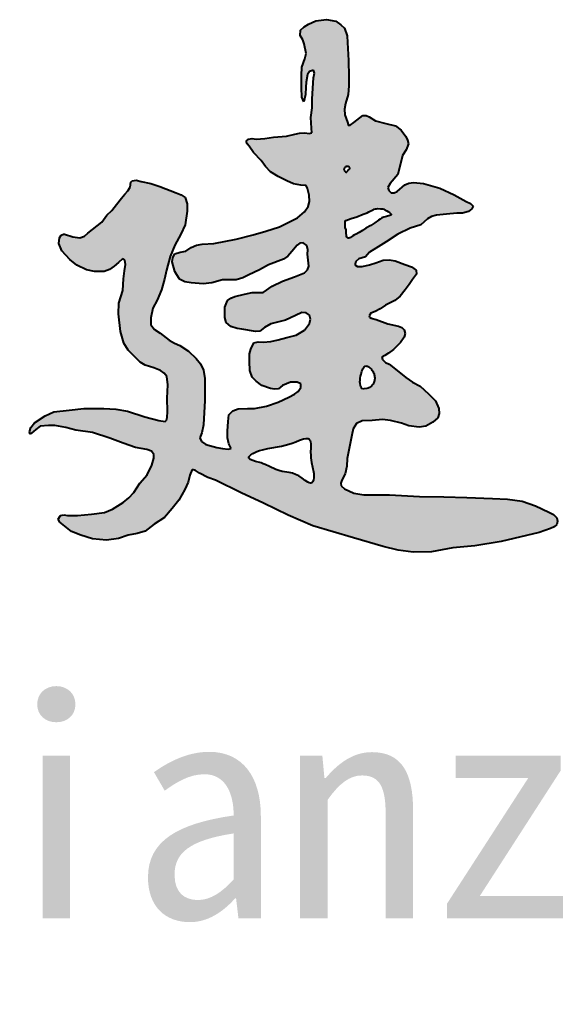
# Model space of a CAD drawing. Extents: x 8254 to 366479, y -216343 to -120021.
# Drawn here: x 166292 to 166807, y -148957 to -148036 of the extents above; entities that cross this region are included whole.
import ezdxf

# ---------------------------------------------------------------- set-up
doc = ezdxf.new("R2010")
doc.units = 0
doc.header["$LTSCALE"] = 500
doc.header["$MEASUREMENT"] = 0
doc.layers.get('0').update_dxf_attribs({"linetype": 'CONTINUOUS'})
doc.styles.add('宋体', font='SimSun.ttf', dxfattribs={"width": 0.8})

msp = doc.modelspace()

# ---------------------------------------------------------------- hatches: boundary and pattern name
h = msp.add_hatch(color=7)
h.paths.add_polyline_path([(166658.123, -148334.327), (166657.098, -148330.737), (166654.756, -148328.518), (166651.709, -148327.147), (166641.445, -148325.096), (166630.412, -148320.994), (166625.844, -148319.629), (166624.255, -148318.695), (166623.74, -148317.404), (166625.536, -148314.84), (166629.642, -148313.301), (166634.26, -148310.737), (166639.392, -148307.404), (166648.244, -148302.833), (166653.195, -148298.758), (166658.146, -148292.937), (166661.933, -148287.698), (166665.136, -148283.042), (166668.631, -148277.803), (166668.34, -148274.02), (166663.972, -148271.109), (166657.564, -148268.781), (166648.535, -148265.288), (166642.887, -148264.311), (166637.177, -148264.706), (166630.188, -148267.034), (166624.223, -148269.176), (166617.082, -148270.527), (166612.85, -148270.584), (166610.382, -148269.072), (166611.256, -148265.87), (166614.169, -148263.542), (166620.285, -148261.505), (166624.071, -148257.139), (166632.517, -148251.9), (166640.089, -148247.244), (166650.93, -148239.87), (166662.756, -148234.363), (166672.85, -148231.001), (166679.159, -148225.537), (166683.164, -148223.351), (166687.661, -148222.093), (166697.244, -148220.914), (166706.917, -148220.073), (166712.581, -148220.05), (166718.272, -148218.392), (166721.25, -148215.994), (166722.479, -148213.349), (166720.144, -148210.972), (166715.749, -148209.146), (166704.394, -148202.841), (166690.935, -148196.537), (166675.374, -148191.914), (166665.975, -148190.938), (166661.551, -148191.506), (166657.71, -148193.175), (166650.559, -148199.479), (166647.614, -148200.859), (166644.671, -148200.74), (166642.475, -148198.653), (166641.728, -148195.697), (166643.83, -148191.914), (166650.98, -148183.508), (166655.607, -148165.436), (166658.99, -148159.937), (166661.074, -148154.508), (166660.36, -148150.945), (166658.551, -148147.363), (166654.256, -148141.401), (166648.878, -148137.277), (166639.605, -148135.217), (166629.951, -148132.653), (166623.998, -148128.731), (166620.982, -148127.449), (166617.754, -148127.61), (166609.258, -148134.051), (166605.851, -148136.699), (166604.643, -148136.912), (166603.875, -148136.016), (166603.455, -148133.915), (166600.931, -148126.769), (166600.473, -148121.592), (166601.352, -148116.262), (166603.875, -148107.436), (166604.717, -148099.451), (166604.717, -148090.625), (166604.296, -148075.495), (166603.455, -148058.263), (166603.034, -148051.958), (166600.51, -148044.814), (166597.146, -148041.451), (166592.099, -148038.089), (166583.267, -148036.408), (166573.174, -148037.669), (166566.444, -148041.031), (166562.094, -148043.278), (166558.873, -148046.495), (166558.453, -148051.538), (166560.976, -148055.741), (166562.348, -148059.471), (166564.022, -148068.837), (166562.683, -148073.855), (166560.004, -148081.549), (166559.67, -148089.577), (166559.67, -148101.285), (166560.004, -148109.982), (166562.013, -148114.666), (166563.352, -148107.641), (166563.686, -148100.616), (166564.022, -148095.933), (166565.36, -148088.574), (166567.369, -148085.897), (166571.051, -148084.56), (166571.882, -148087.276), (166571.051, -148091.918), (166570.381, -148101.619), (166569.712, -148111.989), (166569.712, -148120.352), (166568.632, -148129.423), (166569.082, -148139.456), (166569.615, -148143.982), (166566.903, -148144.594), (166562.687, -148143.982), (166557.699, -148144.167), (166553.362, -148145.313), (166545.37, -148147.178), (166533.114, -148147.976), (166524.896, -148149.422), (166516.595, -148149.84), (166512.953, -148149.298), (166509.402, -148149.84), (166507.27, -148151.97), (166507.962, -148154.215), (166509.935, -148156.496), (166514.198, -148162.619), (166521.391, -148170.074), (166525.654, -148175.932), (166530.183, -148180.99), (166537.377, -148185.25), (166545.903, -148189.51), (166552.034, -148192.375), (166558.958, -148193.503), (166564.189, -148193.991), (166565.483, -148196.577), (166567.062, -148202.912), (166567.208, -148209.075), (166565.914, -148213.816), (166562.464, -148218.987), (166555.996, -148224.59), (166548.233, -148228.468), (166538.745, -148233.208), (166525.808, -148237.087), (166513.732, -148240.535), (166497.776, -148244.844), (166476.645, -148248.723), (166465.293, -148249.342), (166459.923, -148250.367), (166455.082, -148252.601), (166449.907, -148256.049), (166444.427, -148257.069), (166439.556, -148258.635), (166437.506, -148262.029), (166436.969, -148266.392), (166439.556, -148275.442), (166443.87, -148282.769), (166448.993, -148285.251), (166455.082, -148286.216), (166466.294, -148287.078), (166474.488, -148286.216), (166484.839, -148283.2), (166497.776, -148283.2), (166503.914, -148281.337), (166509.851, -148278.459), (166519.77, -148273.718), (166528.395, -148268.978), (166542.626, -148263.806), (166546.667, -148260.72), (166550.389, -148256.48), (166555.431, -148250.433), (166558.199, -148248.517), (166561.17, -148248.292), (166564.621, -148250.878), (166565.55, -148254.757), (166565.483, -148259.066), (166566.777, -148270.271), (166565.218, -148273.818), (166562.464, -148276.735), (166552.977, -148280.614), (166541.764, -148284.492), (166531.846, -148289.233), (166523.221, -148295.266), (166512.87, -148295.266), (166505.539, -148296.99), (166496.483, -148299.145), (166492.694, -148300.637), (166489.582, -148303.023), (166486.994, -148309.057), (166486.994, -148318.969), (166488.289, -148323.709), (166492.659, -148327.413), (166498.638, -148329.312), (166502.951, -148330.174), (166515.889, -148332.329), (166520.202, -148331.898), (166524.514, -148328.45), (166530.551, -148325.002), (166544.352, -148321.555), (166553.839, -148317.245), (166559.877, -148314.228), (166563.999, -148314.59), (166567.208, -148316.814), (166568.122, -148320.499), (166567.208, -148324.571), (166562.464, -148331.036), (166554.701, -148335.776), (166545.645, -148337.931), (166537.451, -148340.086), (166530.591, -148341.716), (166523.221, -148342.241), (166518.479, -148342.032), (166514.595, -148343.103), (166511.577, -148349.136), (166510.282, -148353.445), (166510.282, -148360.771), (166510.713, -148369.391), (166512.87, -148375.424), (166516.751, -148379.303), (166521.926, -148383.612), (166530.12, -148386.198), (166534.18, -148387.012), (166537.883, -148386.629), (166541.764, -148383.612), (166549.095, -148380.165), (166555.565, -148380.165), (166559.015, -148381.889), (166559.015, -148385.336), (166556.599, -148389.149), (166552.977, -148391.801), (166547.802, -148394.386), (166537.451, -148399.127), (166526.456, -148403.139), (166515.026, -148405.16), (166508.558, -148405.16), (166499.502, -148405.591), (166494.388, -148407.567), (166490.876, -148411.193), (166490.013, -148417.658), (166489.582, -148426.708), (166489.582, -148433.172), (166490.876, -148438.775), (166493.032, -148443.084), (166490.058, -148443.861), (166484.839, -148443.084), (166479.232, -148442.222), (166468.793, -148439.286), (166464.72, -148436.668), (166463.275, -148433.172), (166465.001, -148428.432), (166466.726, -148420.674), (166468.02, -148397.834), (166468.02, -148376.717), (166466.726, -148368.96), (166463.899, -148363.05), (166459.826, -148357.755), (166452.588, -148350.931), (166444.326, -148345.599), (166439.273, -148343.194), (166434.218, -148340.548), (166425.553, -148333.813), (166420.256, -148330.359), (166416.648, -148326.117), (166416.648, -148319.382), (166418.574, -148310.242), (166422.665, -148302.546), (166426.876, -148292.87), (166429.744, -148282.727), (166431.657, -148274.263), (166435.208, -148261.159), (166439.574, -148250.333), (166445.043, -148239.866), (166449.413, -148231.13), (166451.053, -148218.298), (166451.295, -148211.098), (166449.413, -148205.194), (166445.577, -148202.571), (166440.672, -148200.826), (166425.1, -148194.82), (166416.631, -148191.817), (166407.615, -148190.179), (166402.929, -148188.781), (166398.874, -148189.36), (166397.781, -148190.726), (166397.234, -148195.367), (166394.775, -148198.915), (166392.044, -148202.192), (166388.766, -148205.74), (166384.121, -148211.746), (166379.751, -148217.48), (166375.106, -148222.121), (166370.189, -148228.673), (166357.076, -148239.046), (166353.798, -148241.776), (166349.426, -148243.414), (166342.596, -148242.596), (166334.674, -148240.139), (166333.774, -148239.863), (166331.641, -148240.882), (166330.159, -148243.475), (166329.436, -148248.774), (166332.328, -148255.758), (166339.799, -148263.947), (166346.547, -148269.245), (166355.705, -148273.821), (166363.176, -148275.266), (166372.334, -148275.507), (166377.368, -148273.477), (166381.974, -148270.449), (166386.071, -148266.837), (166389.687, -148263.465), (166392.097, -148264.669), (166392.82, -148268.763), (166391.615, -148274.784), (166390.651, -148282.25), (166390.238, -148293.444), (166386.337, -148305.53), (166385.947, -148315.665), (166387.897, -148332.428), (166391.018, -148343.344), (166395.352, -148349.912), (166400.77, -148355.818), (166406.73, -148361.383), (166411.388, -148364.176), (166419.46, -148366.658), (166425.981, -148369.14), (166429.446, -148371.676), (166431.881, -148375.035), (166432.811, -148382.792), (166432.191, -148395.514), (166432.501, -148408.235), (166432.303, -148413.963), (166431.642, -148416.229), (166430.328, -148417.543), (166424.429, -148416.612), (166411.078, -148413.199), (166394.622, -148407.925), (166383.522, -148405.966), (166372.266, -148405.132), (166353.015, -148405.132), (166339.354, -148406.994), (166324.761, -148408.545), (166316.378, -148412.268), (166306.442, -148418.784), (166302.716, -148423.438), (166301.629, -148427.394), (166302.096, -148429.644), (166305.511, -148427.162), (166307.684, -148425.3), (166311.721, -148421.887), (166319.482, -148421.267), (166325.693, -148421.267), (166335.938, -148423.438), (166345.564, -148425.921), (166361.399, -148428.093), (166377.855, -148433.367), (166390.585, -148438.022), (166402.074, -148442.365), (166412.872, -148444.091), (166417.201, -148445.728), (166419.46, -148448.881), (166419.46, -148452.294), (166417.598, -148459.12), (166413.251, -148468.118), (166406.42, -148476.185), (166400.521, -148484.873), (166395.925, -148490.05), (166390.585, -148494.492), (166380.339, -148500.697), (166372.887, -148503.8), (166360.467, -148505.351), (166347.116, -148506.593), (166337.802, -148506.593), (166334.207, -148505.98), (166330.971, -148506.593), (166328.798, -148510.316), (166330.326, -148513.198), (166333.455, -148515.591), (166341.528, -148521.796), (166350.221, -148525.519), (166361.336, -148528.867), (166374.544, -148530.032), (166386.005, -148528.673), (166395.328, -148525.373), (166403.616, -148523.798), (166411.449, -148521.491), (166419.996, -148515.086), (166429.708, -148508.68), (166436.991, -148500.006), (166443.28, -148492.151), (166448.939, -148482.097), (166452.083, -148475.185), (166453.655, -148468.587), (166455.856, -148463.246), (166458.947, -148463.958), (166462.773, -148466.701), (166470.725, -148470.84), (166478.179, -148473.299), (166502.388, -148485.239), (166523.768, -148494.979), (166546.918, -148506.272), (166570.46, -148516.646), (166609.138, -148527.834), (166637.175, -148536.245), (166651.295, -148539.65), (166665.629, -148541.565), (166682.932, -148541.057), (166703.289, -148537.497), (166724.155, -148535.463), (166749.092, -148531.394), (166785.225, -148522.749), (166795.913, -148519.189), (166799.46, -148517.602), (166802.019, -148515.12), (166802.688, -148512.107), (166802.019, -148509.017), (166798.863, -148505.653), (166794.386, -148503.423), (166781.548, -148497.645), (166768.939, -148493.251), (166755.171, -148491.284), (166740.949, -148490.709), (166716.52, -148489.692), (166694.638, -148489.183), (166671.736, -148488.675), (166643.237, -148487.149), (166618.808, -148487.149), (166609.362, -148485.647), (166600.487, -148481.555), (166597.434, -148478.503), (166597.103, -148475.994), (166597.997, -148473.226), (166600.996, -148467.314), (166602.699, -148459.872), (166603.032, -148452.566), (166607.421, -148430.65), (166608.816, -148424.679), (166612.003, -148419.504), (166617.181, -148416.916), (166626.741, -148416.519), (166636.5, -148415.722), (166644.068, -148416.519), (166654.426, -148419.305), (166661.396, -148421.693), (166671.355, -148422.888), (166677.728, -148421.893), (166684.301, -148418.111), (166688.881, -148414.13), (166690.318, -148409.902), (166690.077, -148405.174), (166686.89, -148398.008), (166680.119, -148391.441), (166672.103, -148384.055), (166665.095, -148380.214), (166658.539, -148375.922), (166651.983, -148370.5), (166642.941, -148363.271), (166639.512, -148361.574), (166636.61, -148358.979), (166635.932, -148356.719), (166638.871, -148354.912), (166642.262, -148352.879), (166647.01, -148349.265), (166650.175, -148346.328), (166653.566, -148342.713), (166656.956, -148337.743)])
h.paths.add_polyline_path([(166621.774, -148386.286), (166618.84, -148386.761), (166617.075, -148386.912), (166616.22, -148385.217), (166615.611, -148383.333), (166615.298, -148381.721), (166615.164, -148380.054), (166615.197, -148378.326), (166615.382, -148376.528), (166615.708, -148374.653), (166616.316, -148372.015), (166616.934, -148370.045), (166617.673, -148368.075), (166618.887, -148366.065), (166620.374, -148364.979), (166621.808, -148365.009), (166623.213, -148365.61), (166624.623, -148366.642), (166625.94, -148367.972), (166627.106, -148369.526), (166628.028, -148371.222), (166628.676, -148372.986), (166629.051, -148374.788), (166629.152, -148376.593), (166628.978, -148378.369), (166628.528, -148380.083), (166627.788, -148381.737), (166626.496, -148383.601), (166624.682, -148385.208), (166623.034, -148385.942)], flags=16)
h.paths.add_polyline_path([(166603.56, -148243.693), (166602.606, -148242.433), (166602.266, -148241.08), (166602.144, -148239.683), (166602.183, -148238.356), (166602.203, -148237.067), (166602.023, -148235.785), (166601.255, -148233.714), (166600.862, -148232.239), (166601.15, -148231.282), (166601.178, -148230.043), (166600.99, -148228.711), (166600.998, -148227.106), (166606.906, -148225.265), (166612.154, -148223.458), (166618.088, -148221.152), (166621.829, -148219.701), (166623.68, -148218.911), (166625.505, -148218.023), (166628.282, -148216.535), (166630.296, -148215.882), (166632.217, -148215.81), (166634.734, -148215.882), (166636.542, -148215.924), (166637.827, -148216.393), (166638.732, -148216.898), (166640.502, -148218.023), (166642.79, -148219.196), (166644.165, -148220.291), (166644.882, -148221.64), (166643.359, -148222.416), (166640.338, -148223.129), (166637.924, -148223.82), (166635.976, -148224.661), (166634.314, -148225.642), (166632.756, -148226.752), (166629.284, -148229.374), (166627.431, -148230.675), (166625.505, -148231.857), (166620.725, -148234.328), (166617.611, -148236.398), (166616.064, -148237.464), (166614.462, -148238.445), (166611.433, -148239.931), (166609.937, -148240.69), (166608.529, -148241.575), (166606.644, -148243.03), (166605.069, -148243.788)], flags=16)
h.paths.add_polyline_path([(166565.933, -148433.746), (166567.065, -148434.393), (166567.826, -148435.482), (166568.284, -148436.932), (166568.503, -148438.664), (166568.496, -148442.653), (166568.335, -148446.81), (166568.38, -148449.519), (166568.576, -148452.035), (166569.283, -148456.64), (166571.003, -148465.205), (166571.248, -148467.048), (166571.371, -148468.948), (166571.31, -148470.909), (166571.003, -148472.936), (166570.576, -148474.428), (166569.655, -148476.115), (166568.149, -148476.222), (166567.016, -148475.898), (166565.769, -148475.263), (166563.071, -148473.407), (166560.332, -148471.336), (166557.099, -148469.21), (166554.085, -148467.705), (166551.126, -148466.682), (166548.06, -148466.004), (166541.391, -148464.938), (166538.3, -148464.131), (166535.303, -148463.068), (166529.386, -148460.406), (166525.316, -148458.454), (166523.316, -148457.606), (166521.382, -148456.94), (166516.046, -148455.607), (166513.488, -148454.714), (166510.52, -148453.262), (166509.355, -148451.837), (166509.911, -148450.809), (166511.55, -148449.311), (166513.372, -148448.021), (166515.33, -148446.925), (166517.38, -148446.01), (166519.926, -148445.119), (166522.521, -148444.416), (166527.785, -148443.344), (166540.59, -148440.944), (166547.543, -148439.251), (166550.928, -148438.191), (166554.196, -148436.946), (166557.789, -148435.362), (166559.661, -148434.626), (166561.666, -148434.013), (166564.495, -148433.509)], flags=16)
h.paths.add_polyline_path([(166600.588, -148177.175), (166600.947, -148176.684), (166601.41, -148175.99), (166602.862, -148175.805), (166604.492, -148175.785), (166605.602, -148176.877), (166605.513, -148177.926), (166604.079, -148179.319), (166603.542, -148179.973), (166602.623, -148181.17), (166601.812, -148181.364), (166600.837, -148180.487), (166599.997, -148178.978), (166599.888, -148178.093)], flags=16)

# ---------------------------------------------------------------- linework, layer by layer
at = {"color": 7}
for p, q in [((166573.174, -148037.669), (166583.267, -148036.408)), ((166583.267, -148036.408), (166592.099, -148038.089)), ((166558.873, -148046.495), (166562.094, -148043.278)), ((166562.094, -148043.278), (166566.444, -148041.031)), ((166566.444, -148041.031), (166573.174, -148037.669)), ((166592.099, -148038.089), (166597.146, -148041.451)), ((166597.146, -148041.451), (166600.51, -148044.814)), ((166600.51, -148044.814), (166603.034, -148051.958)), ((166558.453, -148051.538), (166558.873, -148046.495)), ((166560.976, -148055.741), (166558.453, -148051.538)), ((166603.034, -148051.958), (166603.455, -148058.263)), ((166562.348, -148059.471), (166560.976, -148055.741)), ((166564.022, -148068.837), (166562.348, -148059.471)), ((166603.455, -148058.263), (166604.296, -148075.495)), ((166562.683, -148073.855), (166564.022, -148068.837)), ((166559.67, -148089.577), (166560.004, -148081.549)), ((166560.004, -148081.549), (166562.683, -148073.855)), ((166604.296, -148075.495), (166604.717, -148090.625)), ((166559.67, -148101.285), (166559.67, -148089.577)), ((166565.36, -148088.574), (166564.022, -148095.933)), ((166567.369, -148085.897), (166565.36, -148088.574)), ((166571.051, -148084.56), (166567.369, -148085.897)), ((166570.381, -148101.619), (166571.051, -148091.918)), ((166571.882, -148087.276), (166571.051, -148084.56)), ((166571.051, -148091.918), (166571.882, -148087.276)), ((166604.717, -148090.625), (166604.717, -148099.451)), ((166560.004, -148109.982), (166559.67, -148101.285)), ((166563.686, -148100.616), (166563.352, -148107.641)), ((166564.022, -148095.933), (166563.686, -148100.616)), ((166604.717, -148099.451), (166603.875, -148107.436)), ((166562.013, -148114.666), (166560.004, -148109.982)), ((166563.352, -148107.641), (166562.013, -148114.666)), ((166569.712, -148111.989), (166570.381, -148101.619)), ((166603.875, -148107.436), (166601.352, -148116.262)), ((166569.712, -148120.352), (166569.712, -148111.989)), ((166601.352, -148116.262), (166600.473, -148121.592)), ((166568.632, -148129.423), (166569.712, -148120.352)), ((166600.473, -148121.592), (166600.931, -148126.769)), ((166600.931, -148126.769), (166603.455, -148133.915)), ((166609.258, -148134.051), (166617.754, -148127.61)), ((166617.754, -148127.61), (166620.982, -148127.449)), ((166620.982, -148127.449), (166623.998, -148128.731)), ((166623.998, -148128.731), (166629.951, -148132.653)), ((166569.082, -148139.456), (166568.632, -148129.423)), ((166603.455, -148133.915), (166603.875, -148136.016)), ((166603.875, -148136.016), (166604.643, -148136.912)), ((166604.643, -148136.912), (166605.851, -148136.699)), ((166605.851, -148136.699), (166609.258, -148134.051)), ((166629.951, -148132.653), (166639.605, -148135.217)), ((166639.605, -148135.217), (166648.878, -148137.277)), ((166648.878, -148137.277), (166654.256, -148141.401)), ((166533.114, -148147.976), (166545.37, -148147.178)), ((166545.37, -148147.178), (166553.362, -148145.313)), ((166553.362, -148145.313), (166557.699, -148144.167)), ((166557.699, -148144.167), (166562.687, -148143.982)), ((166562.687, -148143.982), (166566.903, -148144.594)), ((166566.903, -148144.594), (166569.615, -148143.982)), ((166569.615, -148143.982), (166569.082, -148139.456)), ((166654.256, -148141.401), (166658.551, -148147.363)), ((166658.551, -148147.363), (166660.36, -148150.945)), ((166507.27, -148151.97), (166509.402, -148149.84)), ((166507.962, -148154.215), (166507.27, -148151.97)), ((166509.935, -148156.496), (166507.962, -148154.215)), ((166509.402, -148149.84), (166512.953, -148149.298)), ((166514.198, -148162.619), (166509.935, -148156.496)), ((166512.953, -148149.298), (166516.595, -148149.84)), ((166516.595, -148149.84), (166524.896, -148149.422)), ((166524.896, -148149.422), (166533.114, -148147.976)), ((166661.074, -148154.508), (166658.99, -148159.937)), ((166660.36, -148150.945), (166661.074, -148154.508)), ((166521.391, -148170.074), (166514.198, -148162.619)), ((166655.607, -148165.436), (166650.98, -148183.508)), ((166658.99, -148159.937), (166655.607, -148165.436)), ((166525.654, -148175.932), (166521.391, -148170.074)), ((166530.183, -148180.99), (166525.654, -148175.932)), ((166537.377, -148185.25), (166530.183, -148180.99)), ((166599.969, -148178.146), (166599.926, -148178.399)), ((166599.926, -148178.399), (166599.958, -148178.66)), ((166599.958, -148178.66), (166600.105, -148179.087)), ((166600.221, -148177.657), (166599.969, -148178.146)), ((166600.105, -148179.087), (166600.308, -148179.536)), ((166600.588, -148177.175), (166600.221, -148177.657)), ((166600.308, -148179.536), (166600.556, -148179.981)), ((166600.556, -148179.981), (166600.838, -148180.398)), ((166600.947, -148176.684), (166600.588, -148177.175)), ((166600.838, -148180.398), (166601.144, -148180.763)), ((166601.277, -148176.189), (166600.947, -148176.684)), ((166601.144, -148180.763), (166601.464, -148181.05)), ((166601.507, -148176.034), (166601.277, -148176.189)), ((166601.464, -148181.05), (166601.786, -148181.236)), ((166601.788, -148175.942), (166601.507, -148176.034)), ((166601.786, -148181.236), (166602.101, -148181.295)), ((166602.431, -148175.86), (166601.788, -148175.942)), ((166602.101, -148181.295), (166602.348, -148181.236)), ((166602.348, -148181.236), (166602.587, -148181.091)), ((166603.112, -148175.802), (166602.431, -148175.86)), ((166602.587, -148181.091), (166602.821, -148180.876)), ((166602.821, -148180.876), (166603.056, -148180.607)), ((166603.056, -148180.607), (166603.542, -148179.973)), ((166603.764, -148175.794), (166603.112, -148175.802)), ((166603.542, -148179.973), (166604.079, -148179.319)), ((166604.368, -148175.902), (166603.764, -148175.794)), ((166604.079, -148179.319), (166605.092, -148178.335)), ((166604.645, -148176.019), (166604.368, -148175.902)), ((166604.903, -148176.189), (166604.645, -148176.019)), ((166605.15, -148176.433), (166604.903, -148176.189)), ((166605.092, -148178.335), (166605.445, -148177.862)), ((166605.355, -148176.722), (166605.15, -148176.433)), ((166605.498, -148177.033), (166605.355, -148176.722)), ((166605.445, -148177.862), (166605.539, -148177.61)), ((166605.562, -148177.342), (166605.498, -148177.033)), ((166605.539, -148177.61), (166605.562, -148177.342)), ((166650.98, -148183.508), (166643.83, -148191.914)), ((166397.234, -148195.367), (166397.781, -148190.726)), ((166397.781, -148190.726), (166398.874, -148189.36)), ((166398.874, -148189.36), (166402.929, -148188.781)), ((166402.929, -148188.781), (166407.615, -148190.179)), ((166407.615, -148190.179), (166416.631, -148191.817)), ((166416.631, -148191.817), (166425.1, -148194.82)), ((166545.903, -148189.51), (166537.377, -148185.25)), ((166552.034, -148192.375), (166545.903, -148189.51)), ((166558.958, -148193.503), (166552.034, -148192.375)), ((166643.83, -148191.914), (166641.728, -148195.697)), ((166650.559, -148199.479), (166657.71, -148193.175)), ((166657.71, -148193.175), (166661.551, -148191.506)), ((166661.551, -148191.506), (166665.975, -148190.938)), ((166665.975, -148190.938), (166675.374, -148191.914)), ((166675.374, -148191.914), (166690.935, -148196.537)), ((166388.766, -148205.74), (166392.044, -148202.192)), ((166392.044, -148202.192), (166394.775, -148198.915)), ((166394.775, -148198.915), (166397.234, -148195.367)), ((166425.1, -148194.82), (166440.672, -148200.826)), ((166440.672, -148200.826), (166445.577, -148202.571)), ((166445.577, -148202.571), (166449.413, -148205.194)), ((166564.189, -148193.991), (166558.958, -148193.503)), ((166565.483, -148196.577), (166564.189, -148193.991)), ((166567.062, -148202.912), (166565.483, -148196.577)), ((166641.728, -148195.697), (166642.475, -148198.653)), ((166642.475, -148198.653), (166644.671, -148200.74)), ((166644.671, -148200.74), (166647.614, -148200.859)), ((166647.614, -148200.859), (166650.559, -148199.479)), ((166690.935, -148196.537), (166704.394, -148202.841)), ((166379.751, -148217.48), (166384.121, -148211.746)), ((166384.121, -148211.746), (166388.766, -148205.74)), ((166449.413, -148205.194), (166451.295, -148211.098)), ((166451.295, -148211.098), (166451.053, -148218.298)), ((166565.914, -148213.816), (166567.208, -148209.075)), ((166567.208, -148209.075), (166567.062, -148202.912)), ((166704.394, -148202.841), (166715.749, -148209.146)), ((166715.749, -148209.146), (166720.144, -148210.972)), ((166720.144, -148210.972), (166722.479, -148213.349)), ((166375.106, -148222.121), (166379.751, -148217.48)), ((166451.053, -148218.298), (166449.413, -148231.13)), ((166555.996, -148224.59), (166562.464, -148218.987)), ((166562.464, -148218.987), (166565.914, -148213.816)), ((166618.088, -148221.152), (166621.829, -148219.701)), ((166621.829, -148219.701), (166623.68, -148218.911)), ((166623.68, -148218.911), (166625.505, -148218.023)), ((166625.505, -148218.023), (166627.617, -148216.891)), ((166627.617, -148216.891), (166628.689, -148216.403)), ((166628.689, -148216.403), (166629.79, -148216.046)), ((166629.79, -148216.046), (166630.986, -148215.856)), ((166630.986, -148215.856), (166632.217, -148215.81)), ((166632.217, -148215.81), (166634.734, -148215.882)), ((166634.734, -148215.882), (166635.824, -148215.907)), ((166635.824, -148215.907), (166636.876, -148216.046)), ((166636.876, -148216.046), (166637.827, -148216.393)), ((166637.827, -148216.393), (166638.732, -148216.898)), ((166638.732, -148216.898), (166640.502, -148218.023)), ((166640.502, -148218.023), (166642.185, -148218.885)), ((166642.185, -148218.885), (166643.01, -148219.371)), ((166643.01, -148219.371), (166643.799, -148219.999)), ((166643.799, -148219.999), (166644.316, -148220.575)), ((166644.316, -148220.575), (166644.623, -148221.152)), ((166697.244, -148220.914), (166687.661, -148222.093)), ((166706.917, -148220.073), (166697.244, -148220.914)), ((166712.581, -148220.05), (166706.917, -148220.073)), ((166718.272, -148218.392), (166712.581, -148220.05)), ((166721.25, -148215.994), (166718.272, -148218.392)), ((166722.479, -148213.349), (166721.25, -148215.994)), ((166357.076, -148239.046), (166370.189, -148228.673)), ((166370.189, -148228.673), (166375.106, -148222.121)), ((166538.745, -148233.208), (166548.233, -148228.468)), ((166548.233, -148228.468), (166555.996, -148224.59)), ((166600.99, -148228.711), (166600.996, -148227.573)), ((166601.178, -148230.043), (166600.99, -148228.711)), ((166600.996, -148227.573), (166601.2, -148227.166)), ((166601.15, -148231.282), (166601.178, -148230.043)), ((166601.2, -148227.166), (166601.606, -148226.916)), ((166601.606, -148226.916), (166606.906, -148225.265)), ((166606.906, -148225.265), (166612.154, -148223.458)), ((166612.154, -148223.458), (166618.088, -148221.152)), ((166629.284, -148229.374), (166627.431, -148230.675)), ((166632.756, -148226.752), (166629.284, -148229.374)), ((166634.314, -148225.642), (166632.756, -148226.752)), ((166635.976, -148224.661), (166634.314, -148225.642)), ((166637.924, -148223.82), (166635.976, -148224.661)), ((166640.338, -148223.129), (166637.924, -148223.82)), ((166643.359, -148222.416), (166640.338, -148223.129)), ((166644.371, -148221.9), (166643.359, -148222.416)), ((166644.612, -148221.561), (166644.371, -148221.9)), ((166644.623, -148221.152), (166644.612, -148221.561)), ((166679.159, -148225.537), (166672.85, -148231.001)), ((166683.164, -148223.351), (166679.159, -148225.537)), ((166687.661, -148222.093), (166683.164, -148223.351)), ((166353.798, -148241.776), (166357.076, -148239.046)), ((166449.413, -148231.13), (166445.043, -148239.866)), ((166513.732, -148240.535), (166525.808, -148237.087)), ((166525.808, -148237.087), (166538.745, -148233.208)), ((166600.98, -148232.685), (166601.031, -148231.677)), ((166601.255, -148233.714), (166600.98, -148232.685)), ((166601.031, -148231.677), (166601.15, -148231.282)), ((166602.023, -148235.785), (166601.255, -148233.714)), ((166602.203, -148237.067), (166602.023, -148235.785)), ((166602.144, -148239.683), (166602.183, -148238.356)), ((166602.183, -148238.356), (166602.203, -148237.067)), ((166614.462, -148238.445), (166611.433, -148239.931)), ((166616.064, -148237.464), (166614.462, -148238.445)), ((166617.611, -148236.398), (166616.064, -148237.464)), ((166620.725, -148234.328), (166617.611, -148236.398)), ((166625.505, -148231.857), (166620.725, -148234.328)), ((166627.431, -148230.675), (166625.505, -148231.857)), ((166662.756, -148234.363), (166650.93, -148239.87)), ((166672.85, -148231.001), (166662.756, -148234.363)), ((166329.436, -148248.774), (166330.159, -148243.475)), ((166330.159, -148243.475), (166331.641, -148240.882)), ((166331.641, -148240.882), (166333.774, -148239.863)), ((166333.774, -148239.863), (166334.674, -148240.139)), ((166334.674, -148240.139), (166342.596, -148242.596)), ((166342.596, -148242.596), (166349.426, -148243.414)), ((166349.426, -148243.414), (166353.798, -148241.776)), ((166445.043, -148239.866), (166439.574, -148250.333)), ((166476.645, -148248.723), (166497.776, -148244.844)), ((166497.776, -148244.844), (166513.732, -148240.535)), ((166558.199, -148248.517), (166555.431, -148250.433)), ((166561.17, -148248.292), (166558.199, -148248.517)), ((166564.621, -148250.878), (166561.17, -148248.292)), ((166602.266, -148241.08), (166602.144, -148239.683)), ((166602.479, -148241.928), (166602.266, -148241.08)), ((166602.819, -148242.714), (166602.479, -148241.928)), ((166603.294, -148243.342), (166602.819, -148242.714)), ((166603.914, -148243.716), (166603.294, -148243.342)), ((166604.72, -148243.766), (166603.914, -148243.716)), ((166605.562, -148243.551), (166604.72, -148243.766)), ((166606.384, -148243.155), (166605.562, -148243.551)), ((166607.125, -148242.658), (166606.384, -148243.155)), ((166608.529, -148241.575), (166607.125, -148242.658)), ((166609.937, -148240.69), (166608.529, -148241.575)), ((166611.433, -148239.931), (166609.937, -148240.69)), ((166640.089, -148247.244), (166632.517, -148251.9)), ((166650.93, -148239.87), (166640.089, -148247.244)), ((166332.328, -148255.758), (166329.436, -148248.774)), ((166339.799, -148263.947), (166332.328, -148255.758)), ((166439.574, -148250.333), (166435.208, -148261.159)), ((166439.556, -148258.635), (166444.427, -148257.069)), ((166444.427, -148257.069), (166449.907, -148256.049)), ((166449.907, -148256.049), (166455.082, -148252.601)), ((166455.082, -148252.601), (166459.923, -148250.367)), ((166459.923, -148250.367), (166465.293, -148249.342)), ((166465.293, -148249.342), (166476.645, -148248.723)), ((166550.389, -148256.48), (166546.667, -148260.72)), ((166555.431, -148250.433), (166550.389, -148256.48)), ((166565.55, -148254.757), (166564.621, -148250.878)), ((166565.483, -148259.066), (166565.55, -148254.757)), ((166624.071, -148257.139), (166620.285, -148261.505)), ((166632.517, -148251.9), (166624.071, -148257.139)), ((166346.547, -148269.245), (166339.799, -148263.947)), ((166386.071, -148266.837), (166381.974, -148270.449)), ((166389.687, -148263.465), (166386.071, -148266.837)), ((166392.097, -148264.669), (166389.687, -148263.465)), ((166392.82, -148268.763), (166392.097, -148264.669)), ((166435.208, -148261.159), (166431.657, -148274.263)), ((166436.969, -148266.392), (166437.506, -148262.029)), ((166439.556, -148275.442), (166436.969, -148266.392)), ((166437.506, -148262.029), (166439.556, -148258.635)), ((166542.626, -148263.806), (166528.395, -148268.978)), ((166546.667, -148260.72), (166542.626, -148263.806)), ((166566.777, -148270.271), (166565.483, -148259.066)), ((166611.256, -148265.87), (166610.382, -148269.072)), ((166614.169, -148263.542), (166611.256, -148265.87)), ((166620.285, -148261.505), (166614.169, -148263.542)), ((166624.223, -148269.176), (166630.188, -148267.034)), ((166630.188, -148267.034), (166637.177, -148264.706)), ((166637.177, -148264.706), (166642.887, -148264.311)), ((166642.887, -148264.311), (166648.535, -148265.288)), ((166648.535, -148265.288), (166657.564, -148268.781)), ((166355.705, -148273.821), (166346.547, -148269.245)), ((166363.176, -148275.266), (166355.705, -148273.821)), ((166372.334, -148275.507), (166363.176, -148275.266)), ((166377.368, -148273.477), (166372.334, -148275.507)), ((166381.974, -148270.449), (166377.368, -148273.477)), ((166390.651, -148282.25), (166391.615, -148274.784)), ((166391.615, -148274.784), (166392.82, -148268.763)), ((166431.657, -148274.263), (166429.744, -148282.727)), ((166443.87, -148282.769), (166439.556, -148275.442)), ((166519.77, -148273.718), (166509.851, -148278.459)), ((166528.395, -148268.978), (166519.77, -148273.718)), ((166562.464, -148276.735), (166565.218, -148273.818)), ((166565.218, -148273.818), (166566.777, -148270.271)), ((166610.382, -148269.072), (166612.85, -148270.584)), ((166612.85, -148270.584), (166617.082, -148270.527)), ((166617.082, -148270.527), (166624.223, -148269.176)), ((166657.564, -148268.781), (166663.972, -148271.109)), ((166663.972, -148271.109), (166668.34, -148274.02)), ((166668.34, -148274.02), (166668.631, -148277.803)), ((166390.238, -148293.444), (166390.651, -148282.25)), ((166429.744, -148282.727), (166426.876, -148292.87)), ((166448.993, -148285.251), (166443.87, -148282.769)), ((166455.082, -148286.216), (166448.993, -148285.251)), ((166484.839, -148283.2), (166474.488, -148286.216)), ((166497.776, -148283.2), (166484.839, -148283.2)), ((166503.914, -148281.337), (166497.776, -148283.2)), ((166509.851, -148278.459), (166503.914, -148281.337)), ((166531.846, -148289.233), (166541.764, -148284.492)), ((166541.764, -148284.492), (166552.977, -148280.614)), ((166552.977, -148280.614), (166562.464, -148276.735)), ((166665.136, -148283.042), (166661.933, -148287.698)), ((166668.631, -148277.803), (166665.136, -148283.042)), ((166386.337, -148305.53), (166390.238, -148293.444)), ((166426.876, -148292.87), (166422.665, -148302.546)), ((166466.294, -148287.078), (166455.082, -148286.216)), ((166474.488, -148286.216), (166466.294, -148287.078)), ((166523.221, -148295.266), (166531.846, -148289.233)), ((166658.146, -148292.937), (166653.195, -148298.758)), ((166661.933, -148287.698), (166658.146, -148292.937)), ((166422.665, -148302.546), (166418.574, -148310.242)), ((166486.994, -148309.057), (166489.582, -148303.023)), ((166489.582, -148303.023), (166492.694, -148300.637)), ((166492.694, -148300.637), (166496.483, -148299.145)), ((166496.483, -148299.145), (166505.539, -148296.99)), ((166505.539, -148296.99), (166512.87, -148295.266)), ((166512.87, -148295.266), (166523.221, -148295.266)), ((166648.244, -148302.833), (166639.392, -148307.404)), ((166653.195, -148298.758), (166648.244, -148302.833)), ((166385.947, -148315.665), (166386.337, -148305.53)), ((166418.574, -148310.242), (166416.648, -148319.382)), ((166486.994, -148318.969), (166486.994, -148309.057)), ((166634.26, -148310.737), (166629.642, -148313.301)), ((166639.392, -148307.404), (166634.26, -148310.737)), ((166387.897, -148332.428), (166385.947, -148315.665)), ((166416.648, -148319.382), (166416.648, -148326.117)), ((166488.289, -148323.709), (166486.994, -148318.969)), ((166544.352, -148321.555), (166530.551, -148325.002)), ((166553.839, -148317.245), (166544.352, -148321.555)), ((166559.877, -148314.228), (166553.839, -148317.245)), ((166563.999, -148314.59), (166559.877, -148314.228)), ((166567.208, -148316.814), (166563.999, -148314.59)), ((166568.122, -148320.499), (166567.208, -148316.814)), ((166567.208, -148324.571), (166568.122, -148320.499)), ((166625.536, -148314.84), (166623.74, -148317.404)), ((166623.74, -148317.404), (166624.255, -148318.695)), ((166624.255, -148318.695), (166625.844, -148319.629)), ((166629.642, -148313.301), (166625.536, -148314.84)), ((166625.844, -148319.629), (166630.412, -148320.994)), ((166630.412, -148320.994), (166641.445, -148325.096)), ((166416.648, -148326.117), (166420.256, -148330.359)), ((166420.256, -148330.359), (166425.553, -148333.813)), ((166492.659, -148327.413), (166488.289, -148323.709)), ((166498.638, -148329.312), (166492.659, -148327.413)), ((166502.951, -148330.174), (166498.638, -148329.312)), ((166515.889, -148332.329), (166502.951, -148330.174)), ((166524.514, -148328.45), (166520.202, -148331.898)), ((166530.551, -148325.002), (166524.514, -148328.45)), ((166554.701, -148335.776), (166562.464, -148331.036)), ((166562.464, -148331.036), (166567.208, -148324.571)), ((166641.445, -148325.096), (166651.709, -148327.147)), ((166651.709, -148327.147), (166654.756, -148328.518)), ((166654.756, -148328.518), (166657.098, -148330.737)), ((166657.098, -148330.737), (166658.123, -148334.327)), ((166391.018, -148343.344), (166387.897, -148332.428)), ((166425.553, -148333.813), (166434.218, -148340.548)), ((166434.218, -148340.548), (166439.273, -148343.194)), ((166520.202, -148331.898), (166515.889, -148332.329)), ((166530.591, -148341.716), (166537.451, -148340.086)), ((166537.451, -148340.086), (166545.645, -148337.931)), ((166545.645, -148337.931), (166554.701, -148335.776)), ((166656.956, -148337.743), (166653.566, -148342.713)), ((166658.123, -148334.327), (166656.956, -148337.743)), ((166395.352, -148349.912), (166391.018, -148343.344)), ((166400.77, -148355.818), (166395.352, -148349.912)), ((166439.273, -148343.194), (166444.326, -148345.599)), ((166444.326, -148345.599), (166452.588, -148350.931)), ((166510.282, -148353.445), (166511.577, -148349.136)), ((166511.577, -148349.136), (166514.595, -148343.103)), ((166514.595, -148343.103), (166518.479, -148342.032)), ((166518.479, -148342.032), (166523.221, -148342.241)), ((166523.221, -148342.241), (166530.591, -148341.716)), ((166647.01, -148349.265), (166642.262, -148352.879)), ((166650.175, -148346.328), (166647.01, -148349.265)), ((166653.566, -148342.713), (166650.175, -148346.328)), ((166406.73, -148361.383), (166400.77, -148355.818)), ((166452.588, -148350.931), (166459.826, -148357.755)), ((166459.826, -148357.755), (166463.899, -148363.05)), ((166510.282, -148360.771), (166510.282, -148353.445)), ((166638.871, -148354.912), (166635.932, -148356.719)), ((166635.932, -148356.719), (166636.61, -148358.979)), ((166636.61, -148358.979), (166639.512, -148361.574)), ((166642.262, -148352.879), (166638.871, -148354.912)), ((166411.388, -148364.176), (166406.73, -148361.383)), ((166419.46, -148366.658), (166411.388, -148364.176)), ((166425.981, -148369.14), (166419.46, -148366.658)), ((166463.899, -148363.05), (166466.726, -148368.96)), ((166510.713, -148369.391), (166510.282, -148360.771)), ((166617.408, -148368.782), (166617.946, -148367.622)), ((166617.946, -148367.622), (166618.555, -148366.615)), ((166618.555, -148366.615), (166619.238, -148365.809)), ((166619.238, -148365.809), (166620.002, -148365.251)), ((166620.002, -148365.251), (166620.852, -148364.989)), ((166620.852, -148364.989), (166621.5, -148365.003)), ((166621.5, -148365.003), (166622.179, -148365.168)), ((166622.179, -148365.168), (166622.878, -148365.466)), ((166622.878, -148365.466), (166623.583, -148365.881)), ((166623.583, -148365.881), (166624.282, -148366.393)), ((166624.282, -148366.393), (166624.962, -148366.985)), ((166624.962, -148366.985), (166625.611, -148367.64)), ((166625.611, -148367.64), (166626.215, -148368.339)), ((166626.215, -148368.339), (166626.811, -148369.134)), ((166639.512, -148361.574), (166642.941, -148363.271)), ((166642.941, -148363.271), (166651.983, -148370.5)), ((166429.446, -148371.676), (166425.981, -148369.14)), ((166431.881, -148375.035), (166429.446, -148371.676)), ((166432.811, -148382.792), (166431.881, -148375.035)), ((166466.726, -148368.96), (166468.02, -148376.717)), ((166468.02, -148376.717), (166468.02, -148397.834)), ((166512.87, -148375.424), (166510.713, -148369.391)), ((166516.751, -148379.303), (166512.87, -148375.424)), ((166615.197, -148378.326), (166615.382, -148376.528)), ((166615.382, -148376.528), (166615.708, -148374.653)), ((166615.708, -148374.653), (166616.16, -148372.693)), ((166616.16, -148372.693), (166616.52, -148371.365)), ((166616.52, -148371.365), (166616.934, -148370.045)), ((166616.934, -148370.045), (166617.408, -148368.782)), ((166626.811, -148369.134), (166627.34, -148369.957)), ((166627.34, -148369.957), (166627.8, -148370.803)), ((166627.8, -148370.803), (166628.192, -148371.668)), ((166628.192, -148371.668), (166628.515, -148372.549)), ((166628.515, -148372.549), (166628.771, -148373.44)), ((166628.771, -148373.44), (166628.958, -148374.339)), ((166628.958, -148374.339), (166629.076, -148375.241)), ((166629.108, -148377.036), (166629.021, -148377.923)), ((166629.076, -148375.241), (166629.127, -148376.141)), ((166629.127, -148376.141), (166629.108, -148377.036)), ((166651.983, -148370.5), (166658.539, -148375.922)), ((166658.539, -148375.922), (166665.095, -148380.214)), ((166432.191, -148395.514), (166432.811, -148382.792)), ((166521.926, -148383.612), (166516.751, -148379.303)), ((166530.12, -148386.198), (166521.926, -148383.612)), ((166534.18, -148387.012), (166530.12, -148386.198)), ((166537.883, -148386.629), (166534.18, -148387.012)), ((166541.764, -148383.612), (166537.883, -148386.629)), ((166549.095, -148380.165), (166541.764, -148383.612)), ((166555.565, -148380.165), (166549.095, -148380.165)), ((166559.015, -148381.889), (166555.565, -148380.165)), ((166556.599, -148389.149), (166559.015, -148385.336)), ((166559.015, -148385.336), (166559.015, -148381.889)), ((166615.164, -148380.054), (166615.197, -148378.326)), ((166615.298, -148381.721), (166615.164, -148380.054)), ((166615.611, -148383.333), (166615.298, -148381.721)), ((166616.117, -148384.899), (166615.611, -148383.333)), ((166616.447, -148385.667), (166616.117, -148384.899)), ((166616.83, -148386.426), (166616.447, -148385.667)), ((166617.167, -148386.747), (166616.83, -148386.426)), ((166617.654, -148386.863), (166617.167, -148386.747)), ((166621.774, -148386.286), (166618.84, -148386.761)), ((166623.034, -148385.942), (166621.774, -148386.286)), ((166624.204, -148385.421), (166623.034, -148385.942)), ((166625.157, -148384.788), (166624.204, -148385.421)), ((166626.048, -148383.998), (166625.157, -148384.788)), ((166626.856, -148383.082), (166626.048, -148383.998)), ((166627.556, -148382.071), (166626.856, -148383.082)), ((166627.987, -148381.293), (166627.556, -148382.071)), ((166628.348, -148380.485), (166627.987, -148381.293)), ((166628.641, -148379.651), (166628.348, -148380.485)), ((166628.866, -148378.795), (166628.641, -148379.651)), ((166629.021, -148377.923), (166628.866, -148378.795)), ((166665.095, -148380.214), (166672.103, -148384.055)), ((166672.103, -148384.055), (166680.119, -148391.441)), ((166432.501, -148408.235), (166432.191, -148395.514)), ((166537.451, -148399.127), (166547.802, -148394.386)), ((166547.802, -148394.386), (166552.977, -148391.801)), ((166552.977, -148391.801), (166556.599, -148389.149)), ((166618.84, -148386.761), (166617.654, -148386.863)), ((166680.119, -148391.441), (166686.89, -148398.008)), ((166339.354, -148406.994), (166353.015, -148405.132)), ((166353.015, -148405.132), (166372.266, -148405.132)), ((166372.266, -148405.132), (166383.522, -148405.966)), ((166468.02, -148397.834), (166466.726, -148420.674)), ((166499.502, -148405.591), (166508.558, -148405.16)), ((166508.558, -148405.16), (166515.026, -148405.16)), ((166515.026, -148405.16), (166526.456, -148403.139)), ((166526.456, -148403.139), (166537.451, -148399.127)), ((166686.89, -148398.008), (166690.077, -148405.174)), ((166306.442, -148418.784), (166316.378, -148412.268)), ((166316.378, -148412.268), (166324.761, -148408.545)), ((166324.761, -148408.545), (166339.354, -148406.994)), ((166383.522, -148405.966), (166394.622, -148407.925)), ((166394.622, -148407.925), (166411.078, -148413.199)), ((166411.078, -148413.199), (166424.429, -148416.612)), ((166431.642, -148416.229), (166432.303, -148413.963)), ((166432.303, -148413.963), (166432.501, -148408.235)), ((166490.013, -148417.658), (166490.876, -148411.193)), ((166490.876, -148411.193), (166494.388, -148407.567)), ((166494.388, -148407.567), (166499.502, -148405.591)), ((166688.881, -148414.13), (166684.301, -148418.111)), ((166690.318, -148409.902), (166688.881, -148414.13)), ((166690.077, -148405.174), (166690.318, -148409.902)), ((166301.629, -148427.394), (166302.716, -148423.438)), ((166302.716, -148423.438), (166306.442, -148418.784)), ((166311.721, -148421.887), (166307.684, -148425.3)), ((166319.482, -148421.267), (166311.721, -148421.887)), ((166325.693, -148421.267), (166319.482, -148421.267)), ((166335.938, -148423.438), (166325.693, -148421.267)), ((166345.564, -148425.921), (166335.938, -148423.438)), ((166424.429, -148416.612), (166430.328, -148417.543)), ((166430.328, -148417.543), (166431.642, -148416.229)), ((166466.726, -148420.674), (166465.001, -148428.432)), ((166489.582, -148426.708), (166490.013, -148417.658)), ((166612.003, -148419.504), (166608.816, -148424.679)), ((166617.181, -148416.916), (166612.003, -148419.504)), ((166626.741, -148416.519), (166617.181, -148416.916)), ((166636.5, -148415.722), (166626.741, -148416.519)), ((166644.068, -148416.519), (166636.5, -148415.722)), ((166654.426, -148419.305), (166644.068, -148416.519)), ((166661.396, -148421.693), (166654.426, -148419.305)), ((166671.355, -148422.888), (166661.396, -148421.693)), ((166677.728, -148421.893), (166671.355, -148422.888)), ((166684.301, -148418.111), (166677.728, -148421.893)), ((166302.096, -148429.644), (166301.629, -148427.394)), ((166305.511, -148427.162), (166302.096, -148429.644)), ((166307.684, -148425.3), (166305.511, -148427.162)), ((166361.399, -148428.093), (166345.564, -148425.921)), ((166377.855, -148433.367), (166361.399, -148428.093)), ((166465.001, -148428.432), (166463.275, -148433.172)), ((166489.582, -148433.172), (166489.582, -148426.708)), ((166607.421, -148430.65), (166603.032, -148452.566)), ((166608.816, -148424.679), (166607.421, -148430.65)), ((166390.585, -148438.022), (166377.855, -148433.367)), ((166402.074, -148442.365), (166390.585, -148438.022)), ((166463.275, -148433.172), (166464.72, -148436.668)), ((166464.72, -148436.668), (166468.793, -148439.286)), ((166468.793, -148439.286), (166479.232, -148442.222)), ((166490.876, -148438.775), (166489.582, -148433.172)), ((166493.032, -148443.084), (166490.876, -148438.775)), ((166527.785, -148443.344), (166540.59, -148440.944)), ((166540.59, -148440.944), (166547.543, -148439.251)), ((166547.543, -148439.251), (166550.928, -148438.191)), ((166550.928, -148438.191), (166554.196, -148436.946)), ((166554.196, -148436.946), (166557.789, -148435.362)), ((166557.789, -148435.362), (166559.661, -148434.626)), ((166559.661, -148434.626), (166561.666, -148434.013)), ((166561.666, -148434.013), (166563.926, -148433.61)), ((166563.926, -148433.61), (166564.991, -148433.591)), ((166564.991, -148433.591), (166565.933, -148433.746)), ((166565.933, -148433.746), (166567.065, -148434.393)), ((166567.065, -148434.393), (166567.826, -148435.482)), ((166567.826, -148435.482), (166568.284, -148436.932)), ((166568.284, -148436.932), (166568.503, -148438.664)), ((166568.503, -148438.664), (166568.496, -148442.653)), ((166412.872, -148444.091), (166402.074, -148442.365)), ((166417.201, -148445.728), (166412.872, -148444.091)), ((166419.46, -148448.881), (166417.201, -148445.728)), ((166419.46, -148452.294), (166419.46, -148448.881)), ((166479.232, -148442.222), (166484.839, -148443.084)), ((166484.839, -148443.084), (166490.058, -148443.861)), ((166490.058, -148443.861), (166493.032, -148443.084)), ((166509.529, -148451.515), (166509.911, -148450.809)), ((166509.911, -148450.809), (166511.55, -148449.311)), ((166511.55, -148449.311), (166513.372, -148448.021)), ((166513.372, -148448.021), (166515.33, -148446.925)), ((166515.33, -148446.925), (166517.38, -148446.01)), ((166517.38, -148446.01), (166519.926, -148445.119)), ((166519.926, -148445.119), (166522.521, -148444.416)), ((166522.521, -148444.416), (166527.785, -148443.344)), ((166568.496, -148442.653), (166568.335, -148446.81)), ((166568.335, -148446.81), (166568.38, -148449.519)), ((166568.38, -148449.519), (166568.576, -148452.035)), ((166413.251, -148468.118), (166417.598, -148459.12)), ((166417.598, -148459.12), (166419.46, -148452.294)), ((166509.664, -148452.215), (166509.529, -148451.515)), ((166510.222, -148452.898), (166509.664, -148452.215)), ((166511.108, -148453.55), (166510.222, -148452.898)), ((166513.488, -148454.714), (166511.108, -148453.55)), ((166516.046, -148455.607), (166513.488, -148454.714)), ((166521.382, -148456.94), (166516.046, -148455.607)), ((166523.316, -148457.606), (166521.382, -148456.94)), ((166525.316, -148458.454), (166523.316, -148457.606)), ((166529.386, -148460.406), (166525.316, -148458.454)), ((166535.303, -148463.068), (166529.386, -148460.406)), ((166568.576, -148452.035), (166569.283, -148456.64)), ((166569.283, -148456.64), (166571.003, -148465.205)), ((166602.699, -148459.872), (166600.996, -148467.314)), ((166603.032, -148452.566), (166602.699, -148459.872)), ((166406.42, -148476.185), (166413.251, -148468.118)), ((166453.655, -148468.587), (166452.083, -148475.185)), ((166455.856, -148463.246), (166453.655, -148468.587)), ((166458.947, -148463.958), (166455.856, -148463.246)), ((166462.773, -148466.701), (166458.947, -148463.958)), ((166470.725, -148470.84), (166462.773, -148466.701)), ((166538.3, -148464.131), (166535.303, -148463.068)), ((166541.391, -148464.938), (166538.3, -148464.131)), ((166548.06, -148466.004), (166541.391, -148464.938)), ((166551.126, -148466.682), (166548.06, -148466.004)), ((166554.085, -148467.705), (166551.126, -148466.682)), ((166557.099, -148469.21), (166554.085, -148467.705)), ((166560.332, -148471.336), (166557.099, -148469.21)), ((166571.003, -148465.205), (166571.248, -148467.048)), ((166571.248, -148467.048), (166571.371, -148468.948)), ((166571.371, -148468.948), (166571.31, -148470.909)), ((166600.996, -148467.314), (166597.997, -148473.226)), ((166400.521, -148484.873), (166406.42, -148476.185)), ((166452.083, -148475.185), (166448.939, -148482.097)), ((166478.179, -148473.299), (166470.725, -148470.84)), ((166502.388, -148485.239), (166478.179, -148473.299)), ((166563.071, -148473.407), (166560.332, -148471.336)), ((166565.769, -148475.263), (166563.071, -148473.407)), ((166567.016, -148475.898), (166565.769, -148475.263)), ((166568.149, -148476.222), (166567.016, -148475.898)), ((166569.133, -148476.152), (166568.149, -148476.222)), ((166569.935, -148475.602), (166569.133, -148476.152)), ((166570.576, -148474.428), (166569.935, -148475.602)), ((166571.003, -148472.936), (166570.576, -148474.428)), ((166571.31, -148470.909), (166571.003, -148472.936)), ((166597.997, -148473.226), (166597.103, -148475.994)), ((166597.103, -148475.994), (166597.434, -148478.503)), ((166597.434, -148478.503), (166600.487, -148481.555)), ((166395.925, -148490.05), (166400.521, -148484.873)), ((166448.939, -148482.097), (166443.28, -148492.151)), ((166523.768, -148494.979), (166502.388, -148485.239)), ((166600.487, -148481.555), (166609.362, -148485.647)), ((166609.362, -148485.647), (166618.808, -148487.149)), ((166618.808, -148487.149), (166643.237, -148487.149)), ((166643.237, -148487.149), (166671.736, -148488.675)), ((166380.339, -148500.697), (166390.585, -148494.492)), ((166390.585, -148494.492), (166395.925, -148490.05)), ((166443.28, -148492.151), (166436.991, -148500.006)), ((166546.918, -148506.272), (166523.768, -148494.979)), ((166671.736, -148488.675), (166694.638, -148489.183)), ((166694.638, -148489.183), (166716.52, -148489.692)), ((166716.52, -148489.692), (166740.949, -148490.709)), ((166740.949, -148490.709), (166755.171, -148491.284)), ((166755.171, -148491.284), (166768.939, -148493.251)), ((166768.939, -148493.251), (166781.548, -148497.645)), ((166330.971, -148506.593), (166334.207, -148505.98)), ((166334.207, -148505.98), (166337.802, -148506.593)), ((166347.116, -148506.593), (166360.467, -148505.351)), ((166360.467, -148505.351), (166372.887, -148503.8)), ((166372.887, -148503.8), (166380.339, -148500.697)), ((166436.991, -148500.006), (166429.708, -148508.68)), ((166570.46, -148516.646), (166546.918, -148506.272)), ((166781.548, -148497.645), (166794.386, -148503.423)), ((166794.386, -148503.423), (166798.863, -148505.653)), ((166798.863, -148505.653), (166802.019, -148509.017)), ((166328.798, -148510.316), (166330.971, -148506.593)), ((166330.326, -148513.198), (166328.798, -148510.316)), ((166333.455, -148515.591), (166330.326, -148513.198)), ((166341.528, -148521.796), (166333.455, -148515.591)), ((166337.802, -148506.593), (166347.116, -148506.593)), ((166419.996, -148515.086), (166411.449, -148521.491)), ((166429.708, -148508.68), (166419.996, -148515.086)), ((166802.019, -148515.12), (166799.46, -148517.602)), ((166802.019, -148509.017), (166802.688, -148512.107)), ((166802.688, -148512.107), (166802.019, -148515.12)), ((166350.221, -148525.519), (166341.528, -148521.796)), ((166403.616, -148523.798), (166395.328, -148525.373)), ((166411.449, -148521.491), (166403.616, -148523.798)), ((166609.138, -148527.834), (166570.46, -148516.646)), ((166785.225, -148522.749), (166749.092, -148531.394)), ((166795.913, -148519.189), (166785.225, -148522.749)), ((166799.46, -148517.602), (166795.913, -148519.189)), ((166361.336, -148528.867), (166350.221, -148525.519)), ((166374.544, -148530.032), (166361.336, -148528.867)), ((166386.005, -148528.673), (166374.544, -148530.032)), ((166395.328, -148525.373), (166386.005, -148528.673)), ((166637.175, -148536.245), (166609.138, -148527.834)), ((166749.092, -148531.394), (166724.155, -148535.463)), ((166651.295, -148539.65), (166637.175, -148536.245)), ((166665.629, -148541.565), (166651.295, -148539.65)), ((166682.932, -148541.057), (166665.629, -148541.565)), ((166703.289, -148537.497), (166682.932, -148541.057)), ((166724.155, -148535.463), (166703.289, -148537.497))]:
    msp.add_line(p, q, dxfattribs=at)

# ---------------------------------------------------------------- texts
at = {"color": 7, "style": '宋体'}
msp.add_text('jingxianguihuajianzhushejiyanjiuyuan', height=208.21259, dxfattribs=at).set_placement((164131.609, -148888.595))

doc.saveas('drawing.dxf')
